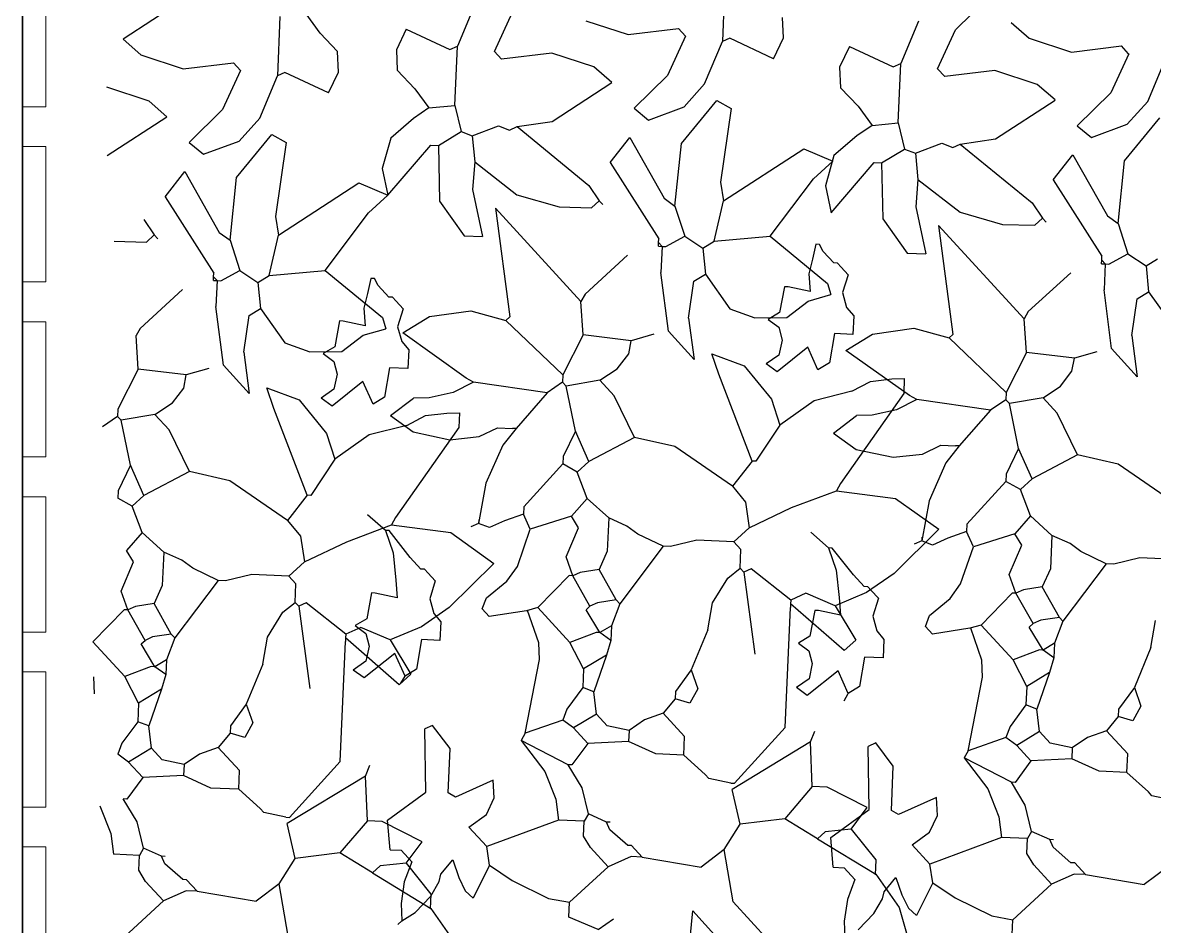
# Model space of a CAD drawing. Header units: inches. Extents: x 140.5 to 186.8, y 19 to 37.2.
# Drawn here: x 157.096 to 158.069, y 30.335 to 31.112 of the extents above; entities that cross this region are included whole.
import ezdxf

# ---------------------------------------------------------------- set-up
doc = ezdxf.new("R2010")
doc.units = ezdxf.units.IN
doc.header["$MEASUREMENT"] = 0
doc.layers.add('A-FURN', color=8, linetype='Continuous', lineweight=18)
doc.layers.add('A-WALL-FULL', color=7, linetype='Continuous', lineweight=35)
doc.layers.add('VERDE_siepe', color=96, linetype='Continuous')

msp = doc.modelspace()

# ---------------------------------------------------------------- linework, layer by layer
at = {"layer": 'A-FURN'}
for p, q in [((157.09596, 31.03962), (157.09596, 31.15598)), ((157.11596, 31.03962), (157.11596, 31.15598)), ((157.09596, 31.03962), (157.11596, 31.03962)), ((157.09596, 30.88903), (157.09596, 31.00539)), ((157.09596, 31.00539), (157.11596, 31.00539)), ((157.11596, 30.88903), (157.11596, 31.00539)), ((157.09596, 30.88903), (157.11596, 30.88903)), ((157.09596, 30.73845), (157.09596, 30.8548)), ((157.09596, 30.8548), (157.11596, 30.8548)), ((157.11596, 30.73845), (157.11596, 30.8548)), ((157.09596, 30.73845), (157.11596, 30.73845)), ((157.09596, 30.58786), (157.09596, 30.70422)), ((157.09596, 30.70422), (157.11596, 30.70422)), ((157.11596, 30.58786), (157.11596, 30.70422)), ((157.09596, 30.58786), (157.11596, 30.58786)), ((157.09596, 30.43727), (157.09596, 30.55363)), ((157.09596, 30.55363), (157.11596, 30.55363)), ((157.11596, 30.43727), (157.11596, 30.55363)), ((157.09596, 30.43727), (157.11596, 30.43727)), ((157.09596, 30.28669), (157.09596, 30.40304)), ((157.09596, 30.40304), (157.11596, 30.40304)), ((157.11596, 30.28669), (157.11596, 30.40304))]:
    msp.add_line(p, q, dxfattribs=at)
at = {"layer": 'A-WALL-FULL'}
msp.add_line((157.09596, 33.56732), (157.09596, 21.59633), dxfattribs=at)
at = {"layer": 'VERDE_siepe'}
for p, q in [((157.69982, 31.14667), (157.6976, 31.0957)), ((157.23355, 31.13103), (157.1823, 31.09765)), ((157.89809, 31.10591), (157.92685, 31.13412)), ((157.35172, 31.10303), (157.33967, 31.11951)), ((157.48511, 31.12819), (157.46988, 31.09179)), ((157.5016, 31.08722), (157.51704, 31.12093)), ((157.31723, 31.1173), (157.31501, 31.06632)), ((157.58027, 31.11358), (157.61665, 31.10175)), ((157.75012, 31.09886), (157.74936, 31.11648)), ((157.86616, 31.11317), (157.85093, 31.07677)), ((157.94595, 31.112), (157.96132, 31.09856)), ((157.36677, 31.08711), (157.35172, 31.10303)), ((157.42583, 31.10649), (157.41735, 31.08863)), ((157.42583, 31.10649), (157.46337, 31.08889)), ((157.61665, 31.10175), (157.65978, 31.10692)), ((157.66587, 31.10027), (157.65043, 31.06656)), ((157.66587, 31.10027), (157.65978, 31.10692)), ((157.88265, 31.0722), (157.89809, 31.10591)), ((157.18231, 31.09764), (157.19768, 31.0842)), ((157.46337, 31.08889), (157.46988, 31.09179)), ((157.46765, 31.04082), (157.46988, 31.09179)), ((157.68237, 31.05931), (157.6976, 31.0957)), ((157.70411, 31.0986), (157.6976, 31.0957)), ((157.74164, 31.081), (157.70411, 31.0986)), ((157.74164, 31.081), (157.75012, 31.09886)), ((157.80688, 31.09147), (157.7984, 31.07361)), ((157.80688, 31.09147), (157.84442, 31.07387)), ((157.96132, 31.09856), (157.9977, 31.08673)), ((157.9977, 31.08673), (158.04083, 31.09191)), ((158.04692, 31.08525), (158.04083, 31.09191)), ((157.19768, 31.0842), (157.23406, 31.07237)), ((157.36754, 31.06948), (157.36677, 31.08711)), ((157.41735, 31.08863), (157.41812, 31.07101)), ((157.5016, 31.08722), (157.50769, 31.08057)), ((157.55083, 31.08574), (157.50769, 31.08057)), ((157.58721, 31.07391), (157.55083, 31.08574)), ((158.04693, 31.08525), (158.03148, 31.05154)), ((158.06342, 31.04429), (158.07865, 31.08068)), ((157.23406, 31.07237), (157.2772, 31.07755)), ((157.28329, 31.0709), (157.26785, 31.03718)), ((157.28328, 31.0709), (157.2772, 31.07755)), ((157.41812, 31.07101), (157.43317, 31.05509)), ((157.60258, 31.06048), (157.58721, 31.07391)), ((157.7984, 31.07361), (157.79917, 31.05599)), ((157.84442, 31.07387), (157.85093, 31.07677)), ((157.8487, 31.0258), (157.85093, 31.07677)), ((157.88265, 31.0722), (157.88874, 31.06555)), ((157.93188, 31.07072), (157.88874, 31.06555)), ((157.96826, 31.05889), (157.93188, 31.07072)), ((157.29978, 31.02993), (157.31501, 31.06632)), ((157.32152, 31.06923), (157.31501, 31.06632)), ((157.35906, 31.05163), (157.32152, 31.06923)), ((157.35906, 31.05163), (157.36754, 31.06948)), ((157.55134, 31.02709), (157.60258, 31.06047)), ((157.65043, 31.06656), (157.62168, 31.03835)), ((157.20462, 31.04453), (157.16824, 31.05637)), ((157.43317, 31.05509), (157.44522, 31.03861)), ((157.66461, 31.03956), (157.68237, 31.05931)), ((157.79917, 31.05599), (157.81422, 31.04007)), ((157.98363, 31.04546), (157.96826, 31.05889)), ((158.03148, 31.05154), (158.00273, 31.02333)), ((157.21999, 31.0311), (157.20462, 31.04453)), ((157.6624, 31.00816), (157.69274, 31.04514)), ((157.69274, 31.04514), (157.7052, 31.03822)), ((157.93239, 31.01207), (157.98363, 31.04545)), ((158.04566, 31.02454), (158.06342, 31.04429)), ((157.26785, 31.03718), (157.23909, 31.00898)), ((157.44522, 31.03861), (157.43206, 31.0296)), ((157.44522, 31.03861), (157.46765, 31.04082)), ((157.46765, 31.04082), (157.47306, 31.01824)), ((157.62168, 31.03835), (157.634, 31.02824)), ((157.634, 31.02824), (157.66461, 31.03956)), ((157.7052, 31.03822), (157.69606, 30.97478)), ((157.81422, 31.04007), (157.82627, 31.02359)), ((157.16875, 30.99771), (157.22, 31.03109)), ((157.28202, 31.01018), (157.29978, 31.02993)), ((157.43206, 31.0296), (157.4125, 31.01262)), ((157.48248, 31.01463), (157.50519, 31.02322)), ((157.50519, 31.02322), (157.51461, 31.01962)), ((157.51461, 31.01962), (157.52112, 31.02252)), ((157.52112, 31.02252), (157.58277, 30.97195)), ((157.52113, 31.02252), (157.55134, 31.02709)), ((157.82627, 31.02359), (157.81311, 31.01459)), ((157.82627, 31.02359), (157.8487, 31.0258)), ((157.8487, 31.0258), (157.85411, 31.00322)), ((158.00273, 31.02333), (158.01505, 31.01322)), ((158.01505, 31.01322), (158.04566, 31.02454)), ((158.04345, 30.99314), (158.07379, 31.03012)), ((157.27981, 30.97878), (157.31015, 31.01577)), ((157.31015, 31.01577), (157.32261, 31.00885)), ((157.4125, 31.01262), (157.40522, 30.98655)), ((157.45338, 31.00632), (157.47306, 31.01824)), ((157.47306, 31.01824), (157.48248, 31.01463)), ((157.48248, 31.01463), (157.48469, 30.99219)), ((157.60103, 30.99168), (157.61793, 31.0133)), ((157.61793, 31.0133), (157.64757, 30.96093)), ((157.81311, 31.01459), (157.79355, 30.9976)), ((157.90218, 31.00751), (157.93239, 31.01207)), ((157.23909, 31.00898), (157.25141, 30.99886)), ((157.25141, 30.99886), (157.28202, 31.01018)), ((157.32261, 31.00885), (157.31347, 30.9454)), ((157.41002, 30.96353), (157.44701, 31.0066)), ((157.44701, 31.0066), (157.45338, 31.00632)), ((157.45338, 31.00632), (157.45448, 30.95839)), ((157.65685, 30.95414), (157.6624, 31.00816)), ((157.69855, 30.9587), (157.76754, 31.00358)), ((157.76754, 31.00358), (157.79261, 30.99291)), ((157.83443, 30.9913), (157.85411, 31.00322)), ((157.85411, 31.00322), (157.86353, 30.99961)), ((157.86353, 30.99961), (157.88624, 31.0082)), ((157.88624, 31.0082), (157.89566, 31.0046)), ((157.89566, 31.0046), (157.90218, 31.0075)), ((157.90218, 31.0075), (157.96382, 30.95693)), ((157.48468, 30.99219), (157.48276, 30.96851)), ((157.48469, 30.99219), (157.52095, 30.96392)), ((157.77598, 30.97768), (157.79261, 30.99291)), ((157.79355, 30.9976), (157.78627, 30.97153)), ((157.86353, 30.99961), (157.86574, 30.97717)), ((157.98208, 30.97667), (157.99898, 30.99828)), ((157.99898, 30.99828), (158.02862, 30.94591)), ((158.0379, 30.93912), (158.04345, 30.99314)), ((157.21844, 30.96231), (157.23534, 30.98392)), ((157.23534, 30.98392), (157.26498, 30.93155)), ((157.40522, 30.98655), (157.41002, 30.96353)), ((157.60103, 30.99168), (157.64285, 30.92602)), ((157.79107, 30.94851), (157.82806, 30.99158)), ((157.82806, 30.99158), (157.83443, 30.9913)), ((157.83443, 30.9913), (157.83553, 30.94338)), ((157.27426, 30.92477), (157.27981, 30.97878)), ((157.31596, 30.92933), (157.38495, 30.9742)), ((157.38495, 30.9742), (157.41002, 30.96353)), ((157.69606, 30.97478), (157.69855, 30.9587)), ((157.73871, 30.92822), (157.77598, 30.97768)), ((157.86574, 30.97717), (157.86381, 30.95349)), ((157.86574, 30.97717), (157.902, 30.9489)), ((157.98208, 30.97667), (158.0239, 30.91101)), ((157.3934, 30.9483), (157.41002, 30.96353)), ((157.48276, 30.96851), (157.49147, 30.92805)), ((157.52095, 30.96392), (157.55735, 30.95353)), ((157.58277, 30.97195), (157.59177, 30.9588)), ((157.78627, 30.97153), (157.79107, 30.94851)), ((157.21844, 30.96231), (157.26026, 30.89665)), ((157.45448, 30.95839), (157.47554, 30.92875)), ((157.55735, 30.95353), (157.58512, 30.9527)), ((157.58512, 30.9527), (157.59177, 30.9588)), ((157.59177, 30.9588), (157.59481, 30.95547)), ((157.64757, 30.96093), (157.65685, 30.95414)), ((157.65685, 30.95414), (157.6653, 30.92823)), ((157.69064, 30.92394), (157.69855, 30.9587)), ((157.86381, 30.95349), (157.87252, 30.91303)), ((157.96382, 30.95693), (157.97282, 30.94378)), ((157.31347, 30.9454), (157.31596, 30.92933)), ((157.35612, 30.89885), (157.3934, 30.9483)), ((157.50247, 30.95247), (157.51481, 30.85891)), ((157.57604, 30.8722), (157.50247, 30.95247)), ((157.902, 30.9489), (157.9384, 30.93851)), ((157.96617, 30.93768), (157.97282, 30.94378)), ((157.97282, 30.94378), (157.97586, 30.94046)), ((158.02862, 30.94591), (158.0379, 30.93912)), ((157.20018, 30.94258), (157.20918, 30.92942)), ((157.83553, 30.94338), (157.85659, 30.91373)), ((157.88352, 30.93745), (157.89586, 30.84389)), ((157.95709, 30.85718), (157.88352, 30.93745)), ((157.9384, 30.93851), (157.96617, 30.93768)), ((158.0379, 30.93912), (158.04635, 30.91322)), ((157.17476, 30.92416), (157.20253, 30.92332)), ((157.20253, 30.92332), (157.20918, 30.92942)), ((157.20918, 30.92942), (157.21222, 30.9261)), ((157.26498, 30.93155), (157.27426, 30.92477)), ((157.27426, 30.92477), (157.28271, 30.89886)), ((157.30805, 30.89456), (157.31596, 30.92933)), ((157.47554, 30.92875), (157.49147, 30.92805)), ((157.64271, 30.92283), (157.64285, 30.92602)), ((157.64895, 30.91937), (157.6653, 30.92823)), ((157.6653, 30.92823), (157.68081, 30.91798)), ((157.69064, 30.92394), (157.73871, 30.92822)), ((157.73871, 30.92822), (157.78803, 30.88777)), ((157.64257, 30.91965), (157.64271, 30.92283)), ((157.64257, 30.91965), (157.64577, 30.91951)), ((157.64271, 30.92283), (157.64577, 30.91951)), ((157.64577, 30.91951), (157.64479, 30.89721)), ((157.64577, 30.91951), (157.64895, 30.91937)), ((157.68081, 30.91798), (157.69064, 30.92394)), ((157.68081, 30.91798), (157.68303, 30.89554)), ((157.77787, 30.92141), (157.77504, 30.90846)), ((157.78106, 30.92128), (157.77787, 30.92141)), ((157.78425, 30.91526), (157.78106, 30.92128)), ((157.79339, 30.90529), (157.78425, 30.91526)), ((157.61608, 30.91196), (157.5795, 30.87843)), ((157.77504, 30.90846), (157.77199, 30.89581)), ((157.79658, 30.90515), (157.79339, 30.90529)), ((157.79962, 30.90182), (157.79658, 30.90515)), ((157.85659, 30.91373), (157.87252, 30.91303)), ((158.02362, 30.90463), (158.02376, 30.90781)), ((158.02362, 30.90463), (158.02682, 30.90449)), ((158.02376, 30.90781), (158.0239, 30.91101)), ((158.02376, 30.90781), (158.02682, 30.90449)), ((158.03, 30.90435), (158.04635, 30.91322)), ((158.04635, 30.91322), (158.06186, 30.90296)), ((158.06186, 30.90296), (158.07169, 30.90892)), ((157.26012, 30.89346), (157.26026, 30.89665)), ((157.26636, 30.89), (157.28271, 30.89886)), ((157.28271, 30.89886), (157.29822, 30.88861)), ((157.30805, 30.89456), (157.35612, 30.89885)), ((157.35612, 30.89885), (157.40544, 30.85839)), ((157.65123, 30.84673), (157.64479, 30.89721)), ((157.67319, 30.88959), (157.68303, 30.89554)), ((157.68303, 30.89554), (157.70408, 30.8659)), ((157.77199, 30.89581), (157.77317, 30.88063)), ((157.79962, 30.90182), (157.80572, 30.89517)), ((157.80572, 30.89517), (157.801, 30.87982)), ((157.99713, 30.89694), (157.96055, 30.86341)), ((158.02682, 30.90449), (158.02584, 30.88219)), ((158.02682, 30.90449), (158.03, 30.90435)), ((158.06186, 30.90296), (158.06408, 30.88052)), ((157.25999, 30.89027), (157.26012, 30.89346)), ((157.25999, 30.89027), (157.26318, 30.89013)), ((157.26012, 30.89346), (157.26318, 30.89013)), ((157.26318, 30.89013), (157.26221, 30.86783)), ((157.26318, 30.89013), (157.26636, 30.89)), ((157.29822, 30.88861), (157.30805, 30.89456)), ((157.29822, 30.88861), (157.30044, 30.86617)), ((157.39528, 30.89204), (157.39245, 30.87908)), ((157.39847, 30.8919), (157.39528, 30.89204)), ((157.40167, 30.88589), (157.39847, 30.8919)), ((157.41081, 30.87591), (157.40167, 30.88589)), ((157.66861, 30.85787), (157.67319, 30.88959)), ((157.78803, 30.88777), (157.79079, 30.87807)), ((157.23349, 30.88258), (157.19691, 30.84906)), ((157.39245, 30.87908), (157.3894, 30.86643)), ((157.41399, 30.87577), (157.41081, 30.87591)), ((157.41703, 30.87244), (157.41399, 30.87577)), ((157.5795, 30.87843), (157.57604, 30.8722)), ((157.751, 30.88478), (157.74684, 30.86262)), ((157.75419, 30.88465), (157.751, 30.88478)), ((157.77317, 30.88063), (157.75419, 30.88465)), ((157.7714, 30.87254), (157.79079, 30.87807)), ((157.801, 30.87982), (157.80445, 30.86713)), ((158.03228, 30.83171), (158.02584, 30.88219)), ((158.05424, 30.87457), (158.06408, 30.88052)), ((158.06408, 30.88052), (158.08513, 30.85088)), ((157.26864, 30.81736), (157.26221, 30.86783)), ((157.2906, 30.86021), (157.30044, 30.86617)), ((157.30044, 30.86617), (157.32149, 30.83652)), ((157.3894, 30.86643), (157.39058, 30.85125)), ((157.41703, 30.87244), (157.42313, 30.8658)), ((157.42313, 30.8658), (157.41841, 30.85044)), ((157.57797, 30.84338), (157.57604, 30.8722)), ((157.70408, 30.8659), (157.72544, 30.85815)), ((157.75309, 30.85842), (157.7714, 30.87254)), ((157.80445, 30.86713), (157.81057, 30.85985)), ((158.04966, 30.84285), (158.05424, 30.87457)), ((157.28602, 30.82849), (157.2906, 30.86021)), ((157.40544, 30.85839), (157.40821, 30.84869)), ((157.42274, 30.84512), (157.44565, 30.8592)), ((157.44565, 30.8592), (157.48129, 30.86419)), ((157.48129, 30.86419), (157.51148, 30.85586)), ((157.51481, 30.85891), (157.51148, 30.85586)), ((157.66861, 30.85787), (157.6732, 30.82232)), ((157.72544, 30.85815), (157.75309, 30.85842)), ((157.74684, 30.86262), (157.73701, 30.85667)), ((157.73701, 30.85667), (157.746, 30.85004)), ((157.81057, 30.85985), (157.80987, 30.84391)), ((157.96055, 30.86341), (157.95709, 30.85718)), ((157.95902, 30.82836), (157.95709, 30.85718)), ((157.19691, 30.84906), (157.19345, 30.84282)), ((157.36841, 30.85541), (157.36425, 30.83325)), ((157.3716, 30.85527), (157.36841, 30.85541)), ((157.39058, 30.85125), (157.3716, 30.85527)), ((157.38881, 30.84316), (157.40821, 30.84869)), ((157.41841, 30.85044), (157.42186, 30.83775)), ((157.56052, 30.80904), (157.51148, 30.85586)), ((157.6732, 30.82232), (157.65123, 30.84673)), ((157.746, 30.85004), (157.74895, 30.83901)), ((157.8267, 30.84418), (157.86234, 30.84917)), ((157.86234, 30.84917), (157.89253, 30.84084)), ((157.19538, 30.81401), (157.19345, 30.84282)), ((157.32149, 30.83652), (157.34285, 30.82878)), ((157.3705, 30.82904), (157.38881, 30.84316)), ((157.42186, 30.83775), (157.42798, 30.83047)), ((157.4774, 30.80627), (157.42274, 30.84512)), ((157.57797, 30.84338), (157.56052, 30.80904)), ((157.61926, 30.83839), (157.57797, 30.84338)), ((157.61704, 30.82712), (157.61926, 30.83839)), ((157.63865, 30.84394), (157.61926, 30.83839)), ((157.74895, 30.83901), (157.7461, 30.82605)), ((157.79394, 30.84461), (157.78964, 30.81926)), ((157.80987, 30.84391), (157.79394, 30.84461)), ((157.80379, 30.8301), (157.8267, 30.84418)), ((157.89586, 30.84389), (157.89253, 30.84084)), ((157.94157, 30.79402), (157.89253, 30.84084)), ((158.04966, 30.84285), (158.05425, 30.8073)), ((157.28602, 30.82849), (157.29061, 30.79294)), ((157.34285, 30.82878), (157.3705, 30.82904)), ((157.36425, 30.83325), (157.35442, 30.82729)), ((157.35442, 30.82729), (157.36342, 30.82067)), ((157.42798, 30.83047), (157.42728, 30.81454)), ((157.60727, 30.81435), (157.61704, 30.82712)), ((157.69461, 30.80957), (157.68846, 30.82714)), ((157.68846, 30.82714), (157.71641, 30.81692)), ((157.77108, 30.83284), (157.74462, 30.81165)), ((157.77981, 30.8133), (157.77108, 30.83284)), ((157.85845, 30.79126), (157.80379, 30.8301)), ((157.95902, 30.82836), (157.94157, 30.79402)), ((158.00031, 30.82338), (157.95902, 30.82836)), ((158.0197, 30.82892), (158.00031, 30.82338)), ((158.05425, 30.8073), (158.03228, 30.83171)), ((157.29061, 30.79294), (157.26864, 30.81736)), ((157.36342, 30.82067), (157.36636, 30.80963)), ((157.7461, 30.82605), (157.73534, 30.81843)), ((157.74462, 30.81165), (157.73534, 30.81843)), ((157.78964, 30.81926), (157.77981, 30.8133)), ((157.99809, 30.8121), (158.00031, 30.82338)), ((157.19538, 30.81401), (157.17793, 30.77966)), ((157.23667, 30.80902), (157.19538, 30.81401)), ((157.23445, 30.79774), (157.23667, 30.80902)), ((157.25606, 30.81456), (157.23667, 30.80902)), ((157.36636, 30.80963), (157.36351, 30.79667)), ((157.41135, 30.81523), (157.40706, 30.78989)), ((157.42728, 30.81454), (157.41135, 30.81523)), ((157.56052, 30.80904), (157.56024, 30.80266)), ((157.59224, 30.80446), (157.60727, 30.81435)), ((157.72327, 30.73491), (157.69461, 30.80957)), ((157.71641, 30.81692), (157.73972, 30.78806)), ((157.98832, 30.79933), (157.99809, 30.8121)), ((157.22468, 30.78498), (157.23445, 30.79774)), ((157.31202, 30.78019), (157.30587, 30.79776)), ((157.30587, 30.79776), (157.33383, 30.78755)), ((157.3885, 30.80346), (157.36203, 30.78227)), ((157.39722, 30.78393), (157.3885, 30.80346)), ((157.48364, 30.80281), (157.46623, 30.79395)), ((157.48364, 30.80281), (157.4774, 30.80627)), ((157.54707, 30.79366), (157.48364, 30.80281)), ((157.56024, 30.80266), (157.54707, 30.79366)), ((157.56329, 30.79934), (157.56024, 30.80266)), ((157.59224, 30.80446), (157.56329, 30.79934)), ((157.57118, 30.76069), (157.56329, 30.79934)), ((157.60442, 30.79116), (157.59224, 30.80446)), ((157.80889, 30.79501), (157.82485, 30.8034)), ((157.82485, 30.8034), (157.84337, 30.80552)), ((157.84337, 30.80552), (157.85404, 30.80581)), ((157.85404, 30.80581), (157.85349, 30.79306)), ((157.97329, 30.78944), (157.98832, 30.79933)), ((157.36351, 30.79667), (157.35275, 30.78906)), ((157.36203, 30.78227), (157.35275, 30.78906)), ((157.40706, 30.78989), (157.39722, 30.78393)), ((157.41215, 30.774), (157.43196, 30.7891)), ((157.44547, 30.78941), (157.43196, 30.7891)), ((157.46623, 30.79395), (157.44547, 30.78941)), ((157.54707, 30.79366), (157.5202, 30.76291)), ((157.62201, 30.75528), (157.60442, 30.79116)), ((157.73972, 30.78806), (157.74696, 30.76579)), ((157.80889, 30.79501), (157.77661, 30.78684)), ((157.85349, 30.79306), (157.79905, 30.71564)), ((157.86469, 30.78779), (157.85845, 30.79126)), ((157.94157, 30.79402), (157.94129, 30.78764)), ((157.97329, 30.78944), (157.94434, 30.78432)), ((157.98547, 30.77614), (157.97329, 30.78944)), ((157.17793, 30.77966), (157.17765, 30.77329)), ((157.20965, 30.77508), (157.22468, 30.78498)), ((157.34069, 30.70553), (157.31202, 30.78019)), ((157.33383, 30.78755), (157.35714, 30.75868)), ((157.77661, 30.78684), (157.74696, 30.76579)), ((157.84728, 30.77893), (157.82652, 30.77439)), ((157.86469, 30.78779), (157.84728, 30.77893)), ((157.92812, 30.77864), (157.86469, 30.78779)), ((157.92812, 30.77864), (157.90125, 30.74789)), ((157.94129, 30.78764), (157.92812, 30.77864)), ((157.94434, 30.78432), (157.94129, 30.78764)), ((157.95223, 30.74567), (157.94434, 30.78432)), ((157.17765, 30.77329), (157.16449, 30.76428)), ((157.1807, 30.76996), (157.17765, 30.77329)), ((157.20965, 30.77508), (157.1807, 30.76996)), ((157.18859, 30.73131), (157.1807, 30.76996)), ((157.22184, 30.76178), (157.20965, 30.77508)), ((157.41215, 30.774), (157.43162, 30.76002)), ((157.42631, 30.76563), (157.44227, 30.77402)), ((157.44227, 30.77402), (157.46079, 30.77615)), ((157.46079, 30.77615), (157.47146, 30.77643)), ((157.47146, 30.77643), (157.4709, 30.76368)), ((157.7932, 30.75899), (157.81301, 30.77408)), ((157.82652, 30.77439), (157.81301, 30.77408)), ((158.00306, 30.74026), (157.98547, 30.77614)), ((157.23942, 30.7259), (157.22184, 30.76178)), ((157.35714, 30.75868), (157.36438, 30.73642)), ((157.42631, 30.76563), (157.39402, 30.75747)), ((157.4709, 30.76368), (157.41646, 30.68626)), ((157.43162, 30.76002), (157.46331, 30.75318)), ((157.48857, 30.7559), (157.50427, 30.76361)), ((157.50427, 30.76361), (157.51701, 30.76305)), ((157.5202, 30.76291), (157.50881, 30.74847)), ((157.5202, 30.76291), (157.51701, 30.76305)), ((157.57118, 30.76069), (157.56065, 30.7388)), ((157.58281, 30.73464), (157.57118, 30.76069)), ((157.74696, 30.76579), (157.72646, 30.73477)), ((157.7932, 30.75899), (157.81267, 30.745)), ((157.39402, 30.75747), (157.36438, 30.73642)), ((157.46331, 30.75318), (157.48857, 30.7559)), ((157.62201, 30.75528), (157.58281, 30.73464)), ((157.65678, 30.74738), (157.62201, 30.75528)), ((157.50881, 30.74847), (157.49425, 30.71584)), ((157.70637, 30.71329), (157.65678, 30.74738)), ((157.81267, 30.745), (157.84436, 30.73816)), ((157.84436, 30.73816), (157.86962, 30.74088)), ((157.86962, 30.74088), (157.88532, 30.74859)), ((157.88532, 30.74859), (157.89806, 30.74803)), ((157.90125, 30.74789), (157.88986, 30.73345)), ((157.90125, 30.74789), (157.89806, 30.74803)), ((157.95223, 30.74567), (157.9417, 30.72378)), ((157.96386, 30.71963), (157.95223, 30.74567)), ((158.00306, 30.74026), (157.96386, 30.71963)), ((158.03783, 30.73236), (158.00306, 30.74026)), ((157.18859, 30.73131), (157.17806, 30.70942)), ((157.20022, 30.70527), (157.18859, 30.73131)), ((157.36438, 30.73642), (157.34387, 30.70539)), ((157.56037, 30.73243), (157.52684, 30.69559)), ((157.56065, 30.7388), (157.56037, 30.73243)), ((157.57283, 30.7255), (157.56037, 30.73243)), ((157.58281, 30.73464), (157.57283, 30.7255)), ((157.72327, 30.73491), (157.70637, 30.71329)), ((157.72646, 30.73477), (157.72327, 30.73491)), ((157.88986, 30.73345), (157.8753, 30.70082)), ((158.08742, 30.69827), (158.03783, 30.73236)), ((157.23942, 30.7259), (157.20022, 30.70527)), ((157.2742, 30.71801), (157.23942, 30.7259)), ((157.58142, 30.70279), (157.57283, 30.7255)), ((157.9417, 30.72378), (157.94142, 30.71741)), ((157.32378, 30.68392), (157.2742, 30.71801)), ((157.49425, 30.71584), (157.48792, 30.68132)), ((157.70637, 30.71329), (157.71744, 30.69961)), ((157.79905, 30.71564), (157.79558, 30.7094)), ((157.94142, 30.71741), (157.90789, 30.68057)), ((157.95388, 30.71048), (157.94142, 30.71741)), ((157.96386, 30.71963), (157.95388, 30.71048)), ((157.96247, 30.68777), (157.95388, 30.71048)), ((157.17806, 30.70942), (157.17778, 30.70306)), ((157.19024, 30.69613), (157.17778, 30.70306)), ((157.20022, 30.70527), (157.19024, 30.69613)), ((157.34069, 30.70553), (157.32378, 30.68392)), ((157.34387, 30.70539), (157.34069, 30.70553)), ((157.58142, 30.70279), (157.56798, 30.68741)), ((157.59984, 30.68602), (157.58142, 30.70279)), ((157.75716, 30.69495), (157.79558, 30.7094)), ((157.79558, 30.7094), (157.84657, 30.70278)), ((157.84657, 30.70278), (157.88381, 30.67623)), ((157.8753, 30.70082), (157.86897, 30.6663)), ((157.19883, 30.67341), (157.19024, 30.69613)), ((157.52684, 30.69559), (157.52657, 30.68921)), ((157.71744, 30.69961), (157.72077, 30.67756)), ((157.72077, 30.67756), (157.75716, 30.69495)), ((157.32378, 30.68392), (157.33485, 30.67023)), ((157.40784, 30.67524), (157.39247, 30.68867)), ((157.41646, 30.68626), (157.413, 30.68003)), ((157.48792, 30.68132), (157.4814, 30.67842)), ((157.48806, 30.68451), (157.48792, 30.68132)), ((157.49734, 30.67772), (157.48792, 30.68132)), ((157.51035, 30.68353), (157.49734, 30.67772)), ((157.52657, 30.68921), (157.51035, 30.68353)), ((157.53238, 30.6762), (157.52657, 30.68921)), ((157.56798, 30.68741), (157.53238, 30.6762)), ((157.57394, 30.67757), (157.56798, 30.68741)), ((157.59984, 30.68602), (157.59859, 30.65734)), ((157.61549, 30.67895), (157.59984, 30.68602)), ((157.96247, 30.68777), (157.94903, 30.67239)), ((157.98089, 30.671), (157.96247, 30.68777)), ((157.19883, 30.67341), (157.18539, 30.65803)), ((157.21725, 30.65664), (157.19883, 30.67341)), ((157.37458, 30.66557), (157.413, 30.68003)), ((157.41103, 30.6751), (157.40784, 30.67524)), ((157.40784, 30.67524), (157.41452, 30.65606)), ((157.42918, 30.65197), (157.41103, 30.6751)), ((157.413, 30.68003), (157.46398, 30.6734)), ((157.46398, 30.6734), (157.50122, 30.64686)), ((157.5214, 30.64431), (157.53238, 30.6762)), ((157.56327, 30.6525), (157.57394, 30.67757)), ((157.62478, 30.67217), (157.61549, 30.67895)), ((157.64666, 30.66164), (157.62478, 30.67217)), ((157.72077, 30.67756), (157.70748, 30.66536)), ((157.78889, 30.66022), (157.77352, 30.67365)), ((157.88381, 30.67623), (157.8453, 30.63833)), ((157.90762, 30.6742), (157.89141, 30.66851)), ((157.90789, 30.68057), (157.90762, 30.6742)), ((157.91343, 30.66118), (157.90762, 30.6742)), ((157.94903, 30.67239), (157.91343, 30.66118)), ((157.95499, 30.66255), (157.94903, 30.67239)), ((157.33485, 30.67023), (157.33819, 30.64818)), ((157.33819, 30.64818), (157.37458, 30.66557)), ((157.64666, 30.66164), (157.60939, 30.61218)), ((157.65303, 30.66136), (157.64666, 30.66164)), ((157.67561, 30.66675), (157.65303, 30.66136)), ((157.70748, 30.66536), (157.67561, 30.66675)), ((157.71357, 30.65872), (157.70748, 30.66536)), ((157.86897, 30.6663), (157.86245, 30.6634)), ((157.86911, 30.66949), (157.86897, 30.6663)), ((157.87839, 30.6627), (157.86897, 30.6663)), ((157.89141, 30.66851), (157.87839, 30.6627)), ((157.94432, 30.63748), (157.95499, 30.66255)), ((157.98089, 30.671), (157.97964, 30.64233)), ((157.99655, 30.66393), (157.98089, 30.671)), ((158.00583, 30.65715), (157.99655, 30.66393)), ((157.19135, 30.6482), (157.18539, 30.65803)), ((157.21725, 30.65664), (157.216, 30.62797)), ((157.23291, 30.64957), (157.21725, 30.65664)), ((157.41452, 30.65606), (157.41692, 30.63251)), ((157.43832, 30.64199), (157.42918, 30.65197)), ((157.56894, 30.6363), (157.56327, 30.6525)), ((157.59859, 30.65734), (157.59153, 30.64169)), ((157.71287, 30.64279), (157.71357, 30.65872)), ((157.79209, 30.66008), (157.78889, 30.66022)), ((157.78889, 30.66022), (157.79557, 30.64104)), ((157.81023, 30.63695), (157.79209, 30.66008)), ((157.90246, 30.6293), (157.91343, 30.66118)), ((158.02771, 30.64662), (158.00583, 30.65715)), ((158.05666, 30.65173), (158.03408, 30.64634)), ((158.08853, 30.65034), (158.05666, 30.65173)), ((157.18068, 30.62312), (157.19135, 30.6482)), ((157.24219, 30.64279), (157.23291, 30.64957)), ((157.26407, 30.63226), (157.24219, 30.64279)), ((157.33819, 30.64818), (157.32489, 30.63599)), ((157.4415, 30.64185), (157.43832, 30.64199)), ((157.50122, 30.64686), (157.46271, 30.60896)), ((157.51228, 30.63162), (157.5214, 30.64431)), ((157.70231, 30.63431), (157.71287, 30.64279)), ((157.71592, 30.63946), (157.71287, 30.64279)), ((157.72243, 30.64237), (157.71592, 30.63946)), ((157.75637, 30.61535), (157.72243, 30.64237)), ((157.97964, 30.64233), (157.97258, 30.62667)), ((158.02771, 30.64662), (157.99045, 30.59716)), ((158.03408, 30.64634), (158.02771, 30.64662)), ((157.26407, 30.63226), (157.22681, 30.5828)), ((157.27045, 30.63198), (157.26407, 30.63226)), ((157.29302, 30.63738), (157.27045, 30.63198)), ((157.32489, 30.63599), (157.29302, 30.63738)), ((157.33098, 30.62934), (157.32489, 30.63599)), ((157.41692, 30.63251), (157.41809, 30.61733)), ((157.44455, 30.63852), (157.4415, 30.64185)), ((157.44455, 30.63852), (157.45064, 30.63188)), ((157.56576, 30.63643), (157.53902, 30.60887)), ((157.56894, 30.6363), (157.56576, 30.63643)), ((157.57546, 30.6392), (157.56894, 30.6363)), ((157.58376, 30.61011), (157.56894, 30.6363)), ((157.59153, 30.64169), (157.57546, 30.6392)), ((157.60634, 30.61551), (157.59153, 30.64169)), ((157.68909, 30.6129), (157.70231, 30.63431)), ((157.71592, 30.63946), (157.72561, 30.56881)), ((157.79557, 30.64104), (157.79797, 30.61749)), ((157.81937, 30.62697), (157.81023, 30.63695)), ((157.8453, 30.63833), (157.82154, 30.62178)), ((157.94999, 30.62128), (157.94432, 30.63748)), ((157.18635, 30.60692), (157.18068, 30.62312)), ((157.216, 30.62797), (157.20894, 30.61231)), ((157.33028, 30.61341), (157.33098, 30.62934)), ((157.45064, 30.63188), (157.44593, 30.61652)), ((157.4947, 30.61718), (157.51228, 30.63162)), ((157.82255, 30.62683), (157.81937, 30.62697)), ((157.8256, 30.6235), (157.82255, 30.62683)), ((157.8256, 30.6235), (157.83169, 30.61686)), ((157.89333, 30.61661), (157.90246, 30.6293)), ((157.95651, 30.62418), (157.94999, 30.62128)), ((157.97258, 30.62667), (157.95651, 30.62418)), ((157.98739, 30.60049), (157.97258, 30.62667)), ((157.31972, 30.60493), (157.33028, 30.61341)), ((157.33334, 30.61009), (157.33028, 30.61341)), ((157.33984, 30.61299), (157.33334, 30.61009)), ((157.37378, 30.58597), (157.33984, 30.61299)), ((157.39592, 30.62149), (157.39177, 30.59933)), ((157.39911, 30.62135), (157.39592, 30.62149)), ((157.41809, 30.61733), (157.39911, 30.62135)), ((157.44593, 30.61652), (157.44937, 30.60383)), ((157.49109, 30.60776), (157.4947, 30.61718)), ((157.59028, 30.61301), (157.58376, 30.61011)), ((157.60634, 30.61551), (157.59028, 30.61301)), ((157.60939, 30.61218), (157.60634, 30.61551)), ((157.68503, 30.58973), (157.68909, 30.6129)), ((157.75637, 30.61535), (157.75623, 30.61217)), ((157.76939, 30.62117), (157.75637, 30.61535)), ((157.79446, 30.6105), (157.76939, 30.62117)), ((157.82154, 30.62178), (157.79446, 30.6105)), ((157.79797, 30.61749), (157.79914, 30.60231)), ((157.83169, 30.61686), (157.82698, 30.6015)), ((157.87575, 30.60216), (157.89333, 30.61661)), ((157.94681, 30.62142), (157.92007, 30.59385)), ((157.94999, 30.62128), (157.94681, 30.62142)), ((157.96481, 30.59509), (157.94999, 30.62128)), ((157.18317, 30.60706), (157.15643, 30.5795)), ((157.18635, 30.60692), (157.18317, 30.60706)), ((157.19287, 30.60982), (157.18635, 30.60692)), ((157.20118, 30.58073), (157.18635, 30.60692)), ((157.20894, 30.61231), (157.19287, 30.60982)), ((157.22375, 30.58614), (157.20894, 30.61231)), ((157.3065, 30.58352), (157.31972, 30.60493)), ((157.33334, 30.61009), (157.34302, 30.53943)), ((157.46271, 30.60896), (157.43895, 30.5924)), ((157.44937, 30.60383), (157.45549, 30.59655)), ((157.49719, 30.60112), (157.49109, 30.60776)), ((157.52932, 30.6061), (157.49719, 30.60112)), ((157.53902, 30.60887), (157.52932, 30.6061)), ((157.53968, 30.57863), (157.53003, 30.60631)), ((157.56644, 30.57895), (157.53902, 30.60887)), ((157.58044, 30.60707), (157.58376, 30.61011)), ((157.59235, 30.58739), (157.58044, 30.60707)), ((157.60939, 30.61218), (157.60219, 30.59334)), ((157.75159, 30.50576), (157.75609, 30.60898)), ((157.75623, 30.61217), (157.75609, 30.60898)), ((157.80235, 30.57185), (157.75623, 30.61217)), ((157.77697, 30.60647), (157.77282, 30.58431)), ((157.78017, 30.60633), (157.77697, 30.60647)), ((157.79914, 30.60231), (157.78017, 30.60633)), ((157.79446, 30.6105), (157.81233, 30.58099)), ((157.39177, 30.59933), (157.38193, 30.59337)), ((157.38193, 30.59337), (157.39093, 30.58675)), ((157.45549, 30.59655), (157.4548, 30.58062)), ((157.60219, 30.59334), (157.59235, 30.58739)), ((157.60219, 30.59334), (157.60163, 30.5806)), ((157.82698, 30.6015), (157.83042, 30.58881)), ((157.87214, 30.59274), (157.87575, 30.60216)), ((157.92007, 30.59385), (157.91037, 30.59108)), ((157.94749, 30.56393), (157.92007, 30.59385)), ((157.96149, 30.59205), (157.96481, 30.59509)), ((157.97133, 30.598), (157.96481, 30.59509)), ((157.98739, 30.60049), (157.97133, 30.598)), ((157.99045, 30.59716), (157.98324, 30.57832)), ((157.99045, 30.59716), (157.98739, 30.60049)), ((158.06608, 30.57471), (158.07014, 30.59788)), ((157.20769, 30.58364), (157.20118, 30.58073)), ((157.22375, 30.58614), (157.20769, 30.58364)), ((157.22681, 30.5828), (157.22375, 30.58614)), ((157.30244, 30.56035), (157.3065, 30.58352)), ((157.37378, 30.58597), (157.37364, 30.58279)), ((157.3868, 30.59179), (157.37378, 30.58597)), ((157.41187, 30.58112), (157.3868, 30.59179)), ((157.39093, 30.58675), (157.39388, 30.57571)), ((157.43895, 30.5924), (157.41187, 30.58112)), ((157.58917, 30.58753), (157.56644, 30.57895)), ((157.59235, 30.58739), (157.58917, 30.58753)), ((157.60163, 30.5806), (157.59235, 30.58739)), ((157.68503, 30.58973), (157.67075, 30.55525)), ((157.77282, 30.58431), (157.76298, 30.57835)), ((157.83042, 30.58881), (157.83654, 30.58153)), ((157.87824, 30.5861), (157.87214, 30.59274)), ((157.91037, 30.59108), (157.87824, 30.5861)), ((157.92073, 30.56361), (157.91108, 30.59129)), ((157.9734, 30.57237), (157.96149, 30.59205)), ((157.18385, 30.54957), (157.15643, 30.5795)), ((157.19785, 30.57769), (157.20118, 30.58073)), ((157.20976, 30.55802), (157.19785, 30.57769)), ((157.22681, 30.5828), (157.2196, 30.56397)), ((157.369, 30.47638), (157.3735, 30.57961)), ((157.37364, 30.58279), (157.3735, 30.57961)), ((157.41976, 30.54247), (157.37364, 30.58279)), ((157.39388, 30.57571), (157.39103, 30.56275)), ((157.41187, 30.58112), (157.42974, 30.55162)), ((157.43886, 30.58131), (157.43457, 30.55597)), ((157.4548, 30.58062), (157.43886, 30.58131)), ((157.54026, 30.56412), (157.53968, 30.57863)), ((157.57822, 30.55608), (157.56644, 30.57895)), ((157.60163, 30.5806), (157.59789, 30.568)), ((157.76298, 30.57835), (157.77198, 30.57173)), ((157.81233, 30.58099), (157.80235, 30.57185)), ((157.83654, 30.58153), (157.83585, 30.5656)), ((157.98324, 30.57832), (157.9734, 30.57237)), ((157.98324, 30.57832), (157.98268, 30.56558)), ((158.06608, 30.57471), (158.0518, 30.54023)), ((157.41601, 30.56954), (157.38954, 30.54835)), ((157.42473, 30.55001), (157.41601, 30.56954)), ((157.52793, 30.50082), (157.54026, 30.56412)), ((157.59789, 30.568), (157.57822, 30.55608)), ((157.59789, 30.568), (157.58694, 30.53655)), ((157.77198, 30.57173), (157.77493, 30.56069)), ((157.81991, 30.56629), (157.81562, 30.54095)), ((157.83585, 30.5656), (157.81991, 30.56629)), ((157.97022, 30.57251), (157.94749, 30.56393)), ((157.9734, 30.57237), (157.97022, 30.57251)), ((157.98268, 30.56558), (157.9734, 30.57237)), ((157.98268, 30.56558), (157.97894, 30.55298)), ((157.20658, 30.55816), (157.18385, 30.54957)), ((157.20976, 30.55802), (157.20658, 30.55816)), ((157.2196, 30.56397), (157.20976, 30.55802)), ((157.21904, 30.55123), (157.20976, 30.55802)), ((157.2196, 30.56397), (157.21904, 30.55123)), ((157.30244, 30.56035), (157.28816, 30.52587)), ((157.39103, 30.56275), (157.38026, 30.55514)), ((157.38954, 30.54835), (157.38026, 30.55514)), ((157.43457, 30.55597), (157.42473, 30.55001)), ((157.57822, 30.55608), (157.57753, 30.54016)), ((157.67075, 30.55525), (157.65717, 30.53669)), ((157.67075, 30.55525), (157.67643, 30.53903)), ((157.79706, 30.55452), (157.7706, 30.53334)), ((157.77493, 30.56069), (157.77208, 30.54773)), ((157.80578, 30.53499), (157.79706, 30.55452)), ((157.92132, 30.54911), (157.92073, 30.56361)), ((157.95927, 30.54106), (157.94749, 30.56393)), ((157.15768, 30.53475), (157.15709, 30.54925)), ((157.19563, 30.52671), (157.18385, 30.54957)), ((157.21904, 30.55123), (157.2153, 30.53862)), ((157.42974, 30.55162), (157.41976, 30.54247)), ((157.42126, 30.54377), (157.42473, 30.55001)), ((157.77208, 30.54773), (157.76131, 30.54012)), ((157.90898, 30.4858), (157.92132, 30.54911)), ((157.97894, 30.55298), (157.95927, 30.54106)), ((157.97894, 30.55298), (157.96799, 30.52153)), ((157.2153, 30.53862), (157.19563, 30.52671)), ((157.2153, 30.53862), (157.20436, 30.50717)), ((157.57753, 30.54016), (157.56394, 30.5216)), ((157.58694, 30.53655), (157.57753, 30.54016)), ((157.58929, 30.51729), (157.58694, 30.53655)), ((157.65717, 30.53669), (157.6569, 30.53031)), ((157.67643, 30.53903), (157.6695, 30.52657)), ((157.7706, 30.53334), (157.76131, 30.54012)), ((157.80231, 30.52875), (157.80578, 30.53499)), ((157.81562, 30.54095), (157.80578, 30.53499)), ((157.95927, 30.54106), (157.95858, 30.52514)), ((158.0518, 30.54023), (158.03822, 30.52167)), ((158.0518, 30.54023), (158.05748, 30.52402)), ((157.19563, 30.52671), (157.19494, 30.51078)), ((157.28816, 30.52587), (157.27459, 30.50731)), ((157.28816, 30.52587), (157.29384, 30.50966)), ((157.6569, 30.53031), (157.64678, 30.51799)), ((157.6695, 30.52657), (157.6569, 30.53031)), ((157.95858, 30.52514), (157.94499, 30.50658)), ((157.96799, 30.52153), (157.95858, 30.52514)), ((157.56394, 30.5216), (157.56034, 30.51218)), ((157.58929, 30.51729), (157.56962, 30.50539)), ((157.59844, 30.50732), (157.58929, 30.51729)), ((157.64678, 30.51799), (157.63057, 30.51231)), ((157.66507, 30.49804), (157.64678, 30.51799)), ((157.97034, 30.50227), (157.96799, 30.52153)), ((158.03822, 30.52167), (158.03795, 30.51529)), ((158.05748, 30.52402), (158.05055, 30.51155)), ((157.19494, 30.51078), (157.18135, 30.49222)), ((157.20436, 30.50717), (157.19494, 30.51078)), ((157.20671, 30.48792), (157.20436, 30.50717)), ((157.27459, 30.50731), (157.27431, 30.50093)), ((157.29384, 30.50966), (157.28691, 30.4972)), ((157.44841, 30.50748), (157.4419, 30.50457)), ((157.46351, 30.48767), (157.44841, 30.50748)), ((157.56034, 30.51218), (157.52793, 30.50082)), ((157.56962, 30.50539), (157.56034, 30.51218)), ((157.61741, 30.5033), (157.59844, 30.50732)), ((157.63057, 30.51231), (157.61741, 30.5033)), ((157.70801, 30.45786), (157.75159, 30.50576)), ((157.94499, 30.50658), (157.94139, 30.49716)), ((158.03795, 30.51529), (158.02783, 30.50297)), ((158.05055, 30.51155), (158.03795, 30.51529)), ((157.27431, 30.50093), (157.26419, 30.48861)), ((157.28691, 30.4972), (157.27431, 30.50093)), ((157.44273, 30.45027), (157.4419, 30.50457)), ((157.52793, 30.50082), (157.52446, 30.49459)), ((157.58181, 30.49209), (157.56962, 30.50539)), ((157.61741, 30.5033), (157.617, 30.49374)), ((157.66437, 30.4821), (157.66507, 30.49804)), ((157.77339, 30.49331), (157.777, 30.50273)), ((157.94139, 30.49716), (157.90898, 30.4858)), ((157.95067, 30.49037), (157.94139, 30.49716)), ((157.97034, 30.50227), (157.95067, 30.49037)), ((157.97949, 30.4923), (157.97034, 30.50227)), ((158.01162, 30.49729), (157.99846, 30.48828)), ((158.02783, 30.50297), (158.01162, 30.49729)), ((158.04612, 30.48302), (158.02783, 30.50297)), ((157.18135, 30.49222), (157.17775, 30.4828)), ((157.20671, 30.48792), (157.18703, 30.47601)), ((157.21585, 30.47794), (157.20671, 30.48792)), ((157.26419, 30.48861), (157.24798, 30.48293)), ((157.28248, 30.46866), (157.26419, 30.48861)), ((157.46184, 30.44944), (157.46351, 30.48767)), ((157.56505, 30.47367), (157.52446, 30.49459)), ((157.52446, 30.49459), (157.54487, 30.46791)), ((157.58181, 30.49209), (157.56823, 30.47353)), ((157.617, 30.49374), (157.58181, 30.49209)), ((157.64043, 30.48309), (157.617, 30.49374)), ((157.77339, 30.49331), (157.70605, 30.45252)), ((157.77491, 30.45494), (157.77339, 30.49331)), ((157.82946, 30.49246), (157.82296, 30.48955)), ((157.82378, 30.43525), (157.82296, 30.48955)), ((157.84456, 30.47265), (157.82946, 30.49246)), ((157.96286, 30.47707), (157.95067, 30.49037)), ((157.99846, 30.48828), (157.97949, 30.4923)), ((157.99846, 30.48828), (157.99805, 30.47873)), ((157.18703, 30.47601), (157.17775, 30.4828)), ((157.23483, 30.47393), (157.21585, 30.47794)), ((157.24798, 30.48293), (157.23483, 30.47393)), ((157.66437, 30.4821), (157.64043, 30.48309)), ((157.68279, 30.46534), (157.66437, 30.4821)), ((157.90898, 30.4858), (157.90551, 30.47957)), ((157.9461, 30.45865), (157.90551, 30.47957)), ((157.90551, 30.47957), (157.92592, 30.45289)), ((157.96286, 30.47707), (157.94928, 30.45851)), ((157.99805, 30.47873), (157.96286, 30.47707)), ((158.02148, 30.46807), (157.99805, 30.47873)), ((158.04542, 30.46708), (158.04612, 30.48302)), ((157.19922, 30.46271), (157.18703, 30.47601)), ((157.23483, 30.47393), (157.23441, 30.46437)), ((157.28178, 30.45273), (157.28248, 30.46866)), ((157.32542, 30.42848), (157.369, 30.47638)), ((157.3908, 30.46394), (157.39441, 30.47336)), ((157.54487, 30.46791), (157.55427, 30.44405)), ((157.57696, 30.454), (157.56505, 30.47367)), ((157.56823, 30.47353), (157.56505, 30.47367)), ((157.84289, 30.43442), (157.84456, 30.47265)), ((158.04542, 30.46708), (158.02148, 30.46807)), ((158.06384, 30.45032), (158.04542, 30.46708)), ((157.19922, 30.46271), (157.18565, 30.44415)), ((157.23441, 30.46437), (157.19922, 30.46271)), ((157.25784, 30.45372), (157.23441, 30.46437)), ((157.3908, 30.46394), (157.32347, 30.42315)), ((157.39233, 30.42556), (157.3908, 30.46394)), ((157.50063, 30.46051), (157.46808, 30.44597)), ((157.50149, 30.44517), (157.50063, 30.46051)), ((157.68584, 30.46201), (157.68279, 30.46534)), ((157.70481, 30.458), (157.68584, 30.46201)), ((157.70481, 30.458), (157.70801, 30.45786)), ((157.95801, 30.43898), (157.9461, 30.45865)), ((157.94928, 30.45851), (157.9461, 30.45865)), ((157.28178, 30.45273), (157.25784, 30.45372)), ((157.3002, 30.43596), (157.28178, 30.45273)), ((157.40976, 30.42617), (157.44273, 30.45027)), ((157.46808, 30.44597), (157.46184, 30.44944)), ((157.58236, 30.43141), (157.57696, 30.454)), ((157.71284, 30.42253), (157.70605, 30.45252)), ((157.77491, 30.45494), (157.75135, 30.42724)), ((157.78765, 30.45439), (157.77491, 30.45494)), ((157.82201, 30.43692), (157.78765, 30.45439)), ((157.92592, 30.45289), (157.93532, 30.42903)), ((158.06689, 30.44699), (158.06384, 30.45032)), ((157.16228, 30.43853), (157.17168, 30.41467)), ((157.19437, 30.42462), (157.18246, 30.44429)), ((157.18565, 30.44415), (157.18246, 30.44429)), ((157.49472, 30.43081), (157.50149, 30.44517)), ((157.55427, 30.44405), (157.55659, 30.42615)), ((157.88168, 30.44549), (157.84913, 30.43095)), ((157.88254, 30.43016), (157.88168, 30.44549)), ((157.96341, 30.41639), (157.95801, 30.43898)), ((158.08586, 30.44298), (158.06689, 30.44699)), ((157.30325, 30.43264), (157.3002, 30.43596)), ((157.32223, 30.42862), (157.30325, 30.43264)), ((157.32223, 30.42862), (157.32542, 30.42848)), ((157.47971, 30.41993), (157.49472, 30.43081)), ((157.58236, 30.43141), (157.57889, 30.42518)), ((157.59801, 30.42435), (157.58236, 30.43141)), ((157.79081, 30.41115), (157.82378, 30.43525)), ((157.80843, 30.41836), (157.82201, 30.43692)), ((157.84913, 30.43095), (157.84289, 30.43442)), ((157.87577, 30.41579), (157.88254, 30.43016)), ((157.93532, 30.42903), (157.93764, 30.41114)), ((157.19977, 30.40203), (157.19437, 30.42462)), ((157.33026, 30.39315), (157.32347, 30.42315)), ((157.39233, 30.42556), (157.36877, 30.39786)), ((157.40507, 30.42501), (157.39233, 30.42556)), ((157.43942, 30.40755), (157.40507, 30.42501)), ((157.41183, 30.40054), (157.40976, 30.42617)), ((157.49495, 30.4033), (157.47971, 30.41993)), ((157.55659, 30.42615), (157.49495, 30.4033)), ((157.57889, 30.42518), (157.55659, 30.42615)), ((157.57833, 30.41243), (157.57889, 30.42518)), ((157.6012, 30.42421), (157.59801, 30.42435)), ((157.60092, 30.41783), (157.59801, 30.42435)), ((157.69913, 30.40079), (157.71284, 30.42253)), ((157.75135, 30.42724), (157.71284, 30.42253)), ((157.77933, 30.41006), (157.75135, 30.42724)), ((157.80843, 30.41836), (157.78599, 30.41615)), ((157.80843, 30.41836), (157.82962, 30.3919)), ((157.17168, 30.41467), (157.174, 30.39678)), ((157.58429, 30.4026), (157.57833, 30.41243)), ((157.61629, 30.4044), (157.60092, 30.41783)), ((157.78599, 30.41615), (157.77933, 30.41006)), ((157.77933, 30.41006), (157.82941, 30.37957)), ((157.79288, 30.38552), (157.79081, 30.41115)), ((157.86076, 30.40491), (157.87577, 30.41579)), ((157.93764, 30.41114), (157.876, 30.38828)), ((157.95994, 30.41016), (157.93764, 30.41114)), ((157.95938, 30.39741), (157.95994, 30.41016)), ((157.96341, 30.41639), (157.95994, 30.41016)), ((157.97906, 30.40933), (157.96341, 30.41639)), ((157.98225, 30.40919), (157.97906, 30.40933)), ((157.98197, 30.40282), (157.97906, 30.40933)), ((157.19977, 30.40203), (157.1963, 30.39581)), ((157.21542, 30.39497), (157.19977, 30.40203)), ((157.41183, 30.40054), (157.42139, 30.40012)), ((157.42139, 30.40012), (157.43053, 30.39015)), ((157.42584, 30.38899), (157.43942, 30.40755)), ((157.49744, 30.38723), (157.49495, 30.4033)), ((157.59953, 30.38598), (157.58429, 30.4026)), ((157.61948, 30.40426), (157.61629, 30.4044)), ((157.62862, 30.39428), (157.61948, 30.40426)), ((157.69913, 30.40079), (157.67932, 30.38569)), ((157.70674, 30.35576), (157.69913, 30.40079)), ((157.876, 30.38828), (157.86076, 30.40491)), ((157.99734, 30.38938), (157.98197, 30.40282)), ((157.1963, 30.39581), (157.174, 30.39678)), ((157.19575, 30.38306), (157.1963, 30.39581)), ((157.21861, 30.39483), (157.21542, 30.39497)), ((157.21833, 30.38846), (157.21542, 30.39497)), ((157.31654, 30.37141), (157.33026, 30.39315)), ((157.36877, 30.39786), (157.33026, 30.39315)), ((157.39675, 30.38068), (157.36877, 30.39786)), ((157.42584, 30.38899), (157.4034, 30.38678)), ((157.43053, 30.39015), (157.42402, 30.37292)), ((157.42584, 30.38899), (157.44704, 30.36252)), ((157.4556, 30.37948), (157.46572, 30.39181)), ((157.46572, 30.39181), (157.47087, 30.37674)), ((157.61907, 30.3947), (157.59953, 30.38598)), ((157.62862, 30.39428), (157.61907, 30.3947)), ((157.62862, 30.39428), (157.67932, 30.38569)), ((157.82962, 30.3919), (157.82907, 30.37916)), ((157.96534, 30.38758), (157.95938, 30.39741)), ((158.00053, 30.38924), (157.99734, 30.38938)), ((158.00967, 30.37927), (158.00053, 30.38924)), ((157.20171, 30.37322), (157.19575, 30.38306)), ((157.2337, 30.37502), (157.21833, 30.38846)), ((157.4034, 30.38678), (157.39675, 30.38068)), ((157.39675, 30.38068), (157.44682, 30.3502)), ((157.45414, 30.37336), (157.4556, 30.37948)), ((157.49744, 30.38723), (157.48344, 30.35911)), ((157.49744, 30.38723), (157.51682, 30.37415)), ((157.59953, 30.38598), (157.56628, 30.3555)), ((157.79288, 30.38552), (157.80244, 30.3851)), ((157.80244, 30.3851), (157.81158, 30.37513)), ((157.82941, 30.37957), (157.84966, 30.35084)), ((157.87849, 30.37221), (157.876, 30.38828)), ((157.98058, 30.37096), (157.96534, 30.38758)), ((158.00012, 30.37968), (157.98058, 30.37096)), ((158.00967, 30.37927), (158.00012, 30.37968)), ((158.00967, 30.37927), (158.06037, 30.37067)), ((158.08018, 30.38577), (158.06037, 30.37067)), ((157.21694, 30.3566), (157.20171, 30.37322)), ((157.23689, 30.37488), (157.2337, 30.37502)), ((157.24604, 30.36491), (157.23689, 30.37488)), ((157.31654, 30.37141), (157.29673, 30.35631)), ((157.32416, 30.32639), (157.31654, 30.37141)), ((157.42402, 30.37292), (157.42136, 30.35427)), ((157.44683, 30.36078), (157.45414, 30.37336)), ((157.47087, 30.37674), (157.47651, 30.36535)), ((157.51682, 30.37415), (157.54809, 30.35871)), ((157.81158, 30.37513), (157.80507, 30.3579)), ((157.83665, 30.36446), (157.84677, 30.37679)), ((157.84677, 30.37679), (157.85192, 30.36172)), ((157.87849, 30.37221), (157.8645, 30.34409)), ((157.87849, 30.37221), (157.89787, 30.35913)), ((157.98058, 30.37096), (157.94733, 30.34048)), ((157.23648, 30.36533), (157.21694, 30.3566)), ((157.24604, 30.36491), (157.23648, 30.36533)), ((157.24604, 30.36491), (157.29673, 30.35631)), ((157.43332, 30.34671), (157.44683, 30.36078)), ((157.44704, 30.36252), (157.44648, 30.34978)), ((157.47651, 30.36535), (157.48344, 30.35911)), ((157.83519, 30.35834), (157.83665, 30.36446)), ((157.85192, 30.36172), (157.85756, 30.35033)), ((157.21694, 30.3566), (157.18369, 30.32612)), ((157.42136, 30.35427), (157.42193, 30.33945)), ((157.44682, 30.3502), (157.46707, 30.32146)), ((157.54809, 30.35871), (157.56628, 30.3555)), ((157.56572, 30.34276), (157.56628, 30.3555)), ((157.73721, 30.32252), (157.70674, 30.35576)), ((157.80507, 30.3579), (157.80241, 30.33925)), ((157.82788, 30.34576), (157.83519, 30.35834)), ((157.84966, 30.35084), (157.86166, 30.30927)), ((157.85756, 30.35033), (157.8645, 30.34409)), ((157.89787, 30.35913), (157.92914, 30.34369)), ((157.42193, 30.33945), (157.43332, 30.34671)), ((157.5908, 30.33209), (157.56572, 30.34276)), ((157.5908, 30.33209), (157.60395, 30.34109)), ((157.66479, 30.27434), (157.67209, 30.34805)), ((157.67209, 30.34805), (157.70845, 30.30816)), ((157.81437, 30.33169), (157.82788, 30.34576)), ((157.92914, 30.34369), (157.94733, 30.34048)), ((157.94677, 30.32774), (157.94733, 30.34048)), ((157.42193, 30.33945), (157.41861, 30.33641)), ((157.80241, 30.33925), (157.80298, 30.32443))]:
    msp.add_line(p, q, dxfattribs=at)
for centre in [(157.75159, 30.50576), (157.369, 30.47638)]:
    msp.add_arc(centre, 0.000000399, 317.3475, 357.15048, dxfattribs=at)

doc.saveas('drawing.dxf')
